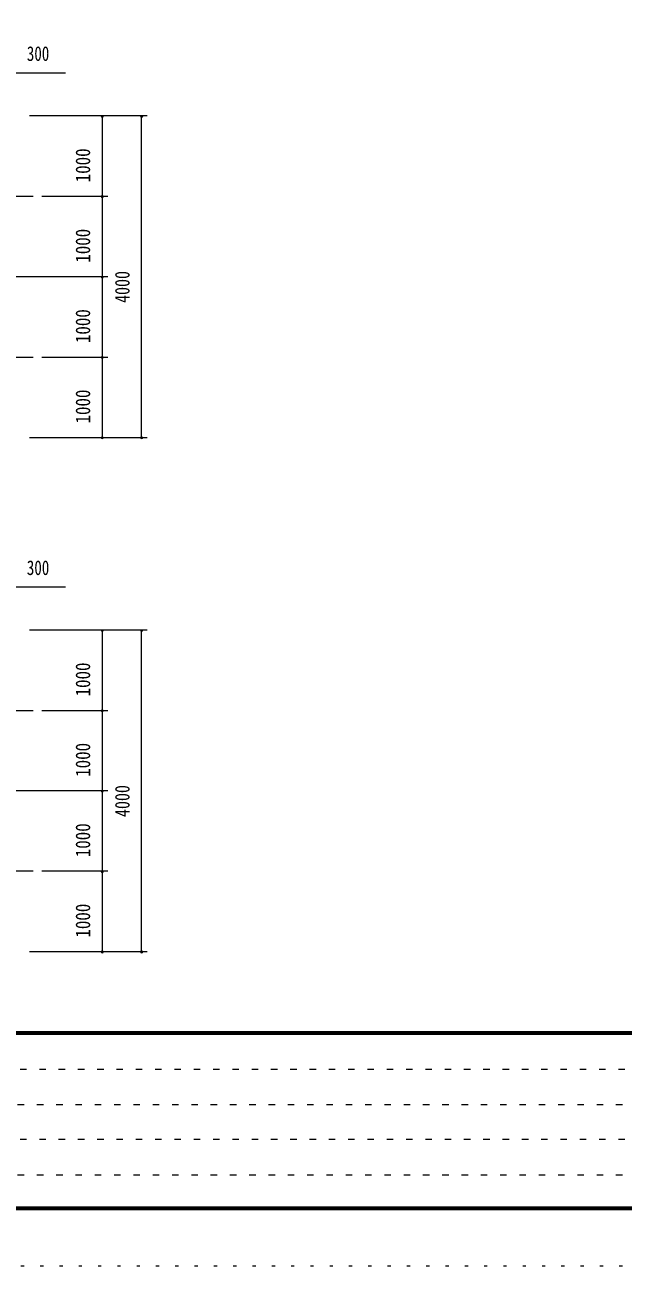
# Model space of a CAD drawing. Units: millimetres, scale not verified. Extents: x -32624 to 32629, y -14700 to 14700.
# Drawn here: x 3118 to 10558, y -14700 to 741 of the extents above; entities that cross this region are included whole.
import ezdxf
from ezdxf.enums import TextEntityAlignment as Align

# ---------------------------------------------------------------- set-up
doc = ezdxf.new("R2010")
doc.units = ezdxf.units.MM
doc.header["$LTSCALE"] = 80
for name, pattern in [('USER1', [3, 1, -2]), ('USER3', [24, 12, -5, 2, -5]), ('USER4', [3, 0.5, -2.5])]:
    doc.linetypes.add(name, pattern=pattern)
for name, color, linetype, lineweight in [('0-3_1-2CENTER', 3, 'USER3', 18), ('0-5_1-5DIM', 3, 'Continuous', 18), ('0-C_F-F', 5, 'Continuous', 18), ('0-D_F-E_J_ADD', 5, 'USER4', 18)]:
    doc.layers.add(name, color=color, linetype=linetype, lineweight=lineweight)
doc.styles.add('ＭＳ ゴシック', font='')
doc.styles.get('ＭＳ ゴシック').set_extended_font_data('MS Gothic')

msp = doc.modelspace()

# ---------------------------------------------------------------- linework, layer by layer
at = {"layer": '0-3_1-2CENTER'}
for p, q in [((-5026.93, -1392.01), (3223.07, -1392.01)), ((-5026.93, -3392.01), (3223.07, -3392.01)), ((-5026.93, -7787.01), (3223.07, -7787.01)), ((3223.07, -9787.01), (-1721.94, -9787.01))]:
    msp.add_line(p, q, dxfattribs=at)
at = {"layer": '0-5_1-5DIM'}
for p, q in [((-5426.44, 142.99), (3622.56, 142.99)), ((4640.06, -392.01), (3178.06, -392.01)), ((4094.06, -392.01), (4066.06, -392.01)), ((4080.06, -392.01), (4080.06, -4392.01)), ((4584.06, -392.01), (4556.06, -392.01)), ((4570.06, -4392.01), (4570.06, -392.01)), ((3328.06, -1392.01), (4150.06, -1392.01)), ((4094.06, -1392.01), (4066.06, -1392.01)), ((4150.06, -2392.01), (2861.46, -2392.01)), ((4094.06, -2392.01), (4066.06, -2392.01)), ((3328.06, -3392.01), (4150.06, -3392.01)), ((4094.06, -3392.01), (4066.06, -3392.01)), ((3178.06, -4392.01), (4640.06, -4392.01)), ((4094.06, -4392.01), (4066.06, -4392.01)), ((4584.06, -4392.01), (4556.06, -4392.01)), ((3622.56, -6252.01), (-5426.44, -6252.01)), ((4640.06, -6787.01), (3178.06, -6787.01)), ((4094.06, -6787.01), (4066.06, -6787.01)), ((4080.06, -6787.01), (4080.06, -10787.02)), ((4584.06, -6787.01), (4556.06, -6787.01)), ((4570.06, -10787.02), (4570.06, -6787.01)), ((3328.06, -7787.01), (4150.06, -7787.01)), ((4094.06, -7787.01), (4066.06, -7787.01)), ((4150.06, -8787.02), (2980.78, -8787.02)), ((4094.06, -8787.01), (4066.06, -8787.01)), ((4150.06, -9787.01), (3328.06, -9787.01)), ((4094.06, -9787.01), (4066.06, -9787.01)), ((3178.06, -10787.02), (4640.06, -10787.02)), ((4094.06, -10787.02), (4066.06, -10787.02)), ((4584.06, -10787.02), (4556.06, -10787.02))]:
    msp.add_line(p, q, dxfattribs=at)
for centre in [(4080.06, -392.01), (4570.06, -392.01), (4080.06, -1392.01), (4080.06, -2392.01), (4080.06, -3392.01), (4080.06, -4392.01), (4570.06, -4392.01), (4080.06, -6787.01), (4570.06, -6787.01), (4080.06, -7787.01), (4080.06, -8787.01), (4080.06, -9787.01), (4080.06, -10787.02), (4570.06, -10787.02)]:
    msp.add_arc(centre, 14, 180, 0, dxfattribs=at)
at = {"layer": '0-C_F-F'}
for p, q in [((-8216.4, -11780.55), (31893.6, -11780.55)), ((31893.6, -11784.05), (-8216.4, -11784.05)), ((-8216.4, -11787.55), (31893.6, -11787.55)), ((31893.6, -11791.05), (-8216.4, -11791.05)), ((-8216.4, -11794.55), (31893.6, -11794.55)), ((31893.6, -11798.05), (-8216.4, -11798.05)), ((-8216.4, -11801.55), (31893.6, -11801.55)), ((31893.6, -11805.05), (-8216.4, -11805.05)), ((-8216.4, -11808.55), (31893.6, -11808.55)), ((31893.6, -11812.05), (-8216.4, -11812.05)), ((-8216.4, -11815.55), (31893.6, -11815.55))]:
    msp.add_line(p, q, dxfattribs=at)
at = {"layer": '0-C_F-F', "color": 6, "linetype": 'USER1'}
for p, q in [((17298.61, -12252.35), (-8251.4, -12252.35)), ((-8251.4, -12689.15), (17298.61, -12689.15)), ((17298.61, -13125.95), (-8251.4, -13125.95)), ((-8251.4, -13562.75), (13787.41, -13562.75))]:
    msp.add_line(p, q, dxfattribs=at)
at = {"layer": '0-C_F-F'}
for points in [[(-8251.4, 14140.45), (31928.6, 14140.45), (31928.6, -13999.55), (-8251.4, -13999.55)], [(-8247.9, 14136.95), (-8247.9, -13996.05), (31925.1, -13996.05), (31925.1, 14136.95)], [(-8244.4, 14133.44), (31921.6, 14133.44), (31921.6, -13992.55), (-8244.4, -13992.55)], [(-8240.9, 14129.95), (31918.1, 14129.95), (31918.1, -13989.05), (-8240.9, -13989.05)], [(-8237.4, 14126.44), (31914.6, 14126.44), (31914.6, -13985.55), (-8237.4, -13985.55)], [(-8233.9, 14122.95), (31911.1, 14122.95), (31911.1, -13982.05), (-8233.9, -13982.05)], [(-8230.4, 14119.45), (-8230.4, -13978.55), (31907.6, -13978.55), (31907.6, 14119.45)], [(-8226.9, 14115.95), (-8226.9, -13975.05), (31904.1, -13975.05), (31904.1, 14115.95)], [(-8223.4, 14112.45), (31900.6, 14112.45), (31900.6, -13971.55), (-8223.4, -13971.55)], [(-8219.9, 14108.95), (-8219.9, -13968.05), (31897.1, -13968.05), (31897.1, 14108.95)], [(-8216.4, 14105.45), (31893.6, 14105.45), (31893.6, -13964.55), (-8216.4, -13964.55)]]:
    msp.add_lwpolyline(points, close=True, dxfattribs=at)
at = {"layer": '0-D_F-E_J_ADD'}
msp.add_lwpolyline([(-8951.4, 14700.45), (32628.6, 14700.45), (32628.6, -14699.55), (-8951.4, -14699.55)], close=True, dxfattribs=at)

# ---------------------------------------------------------------- texts
at = {"layer": '0-5_1-5DIM', "color": 7, "style": 'ＭＳ ゴシック', "width": 0.75}
for p in [(3143.06, 237.86), (3143.06, -6157.14)]:
    msp.add_text('300', height=182.3, dxfattribs=at).set_placement(p, align=Align.BOTTOM_LEFT)
at = {"layer": '0-5_1-5DIM', "color": 7, "style": 'ＭＳ ゴシック'}
for s, width, p in [('1000', 0.85, (3985.19, -1217.51)), ('1000', 0.85, (3985.19, -2217.51)), ('4000', 0.8, (4475.19, -2717.51)), ('1000', 0.85, (3985.19, -3217.51)), ('1000', 0.85, (3985.19, -4217.51)), ('1000', 0.85, (3985.19, -7612.51)), ('1000', 0.85, (3985.19, -8612.51)), ('4000', 0.8, (4475.19, -9112.52)), ('1000', 0.85, (3985.19, -9612.51)), ('1000', 0.85, (3985.19, -10612.52))]:
    msp.add_text(s, height=182.3, rotation=90, dxfattribs=dict(at, width=width)).set_placement(p, align=Align.BOTTOM_LEFT)

doc.saveas('drawing.dxf')
